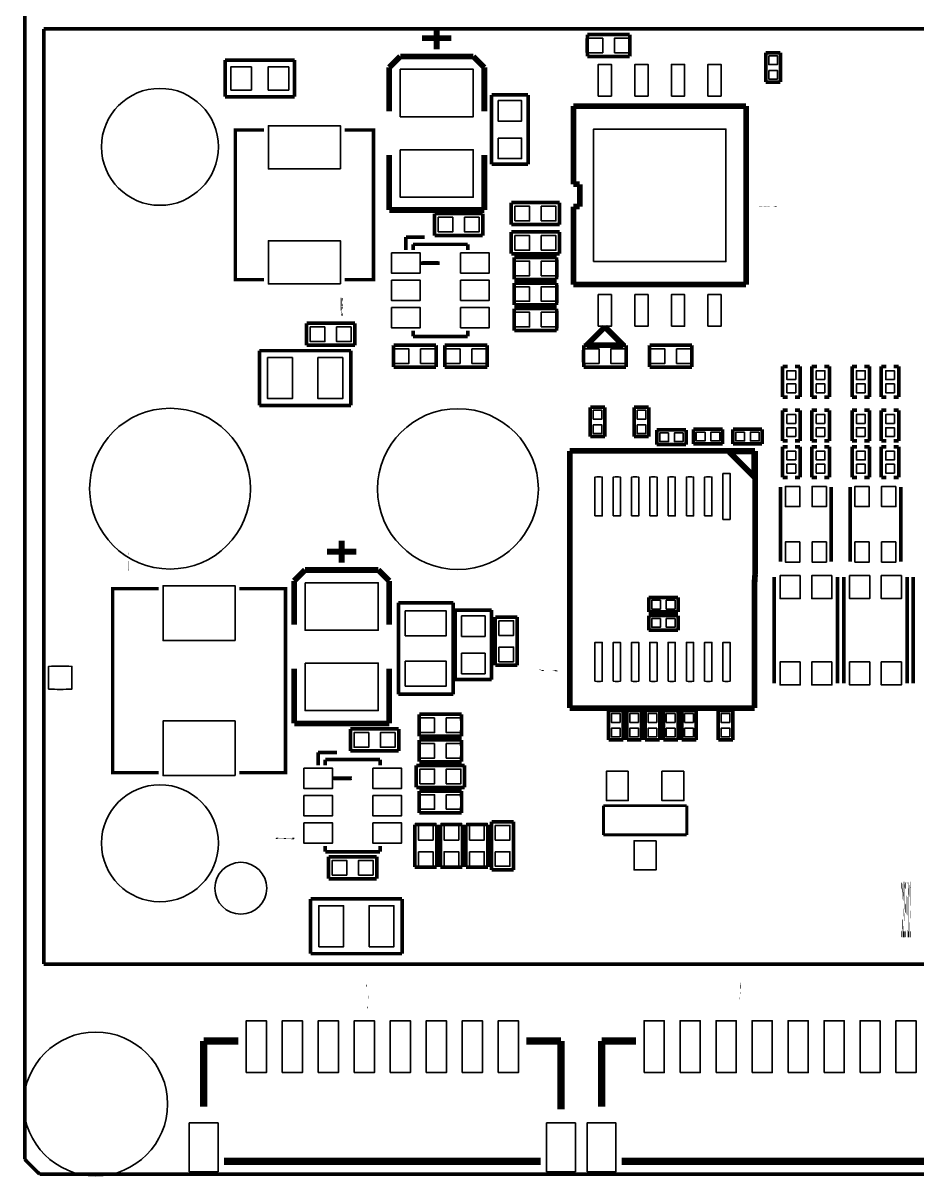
# Model space of a CAD drawing. Extents: x -0.1 to 61.6, y -10.9 to 72.
# Drawn here: x -0.06 to 30.99, y -0.07 to 40 of the extents above; entities that cross this region are included whole.
import ezdxf
from ezdxf.enums import TextEntityAlignment as Align

# ---------------------------------------------------------------- set-up
doc = ezdxf.new("R2010")
doc.units = 0
for name, color, linetype in [('BG_DESIGN_OUTLINE', 7, 'CONTINUOUS'), ('BG_OUTLINE', 5, 'CONTINUOUS'), ('BG_SILKSCREEN_TOP', 7, 'CONTINUOUS'), ('PG_SILKSCREEN_TOP', 40, 'CONTINUOUS'), ('PIN_TOP', 141, 'CONTINUOUS'), ('RD_SILKSCREEN_TOP', 120, 'CONTINUOUS')]:
    doc.layers.add(name, color=color, linetype=linetype)

msp = doc.modelspace()

# ---------------------------------------------------------------- linework, layer by layer
at = {"layer": 'BG_DESIGN_OUTLINE'}
msp.add_lwpolyline([(0.508, 0), (61.040772, 0, 0.010521), (61.548772, 0.508), (61.548772, 71.402702, 0.010521), (61.040772, 71.910702), (0.508, 71.910702, 0.010521), (0, 71.402702), (0, 0.508, 0.010521)], format="xyb", close=True, dxfattribs=at)
at = {"layer": 'BG_OUTLINE', "const_width": 0.127}
msp.add_lwpolyline([(0, 0.508), (0, 71.402702, -0.010521), (0.508, 71.910702), (61.040772, 71.910702, -0.010521), (61.548772, 71.402702), (61.548772, 0.508, -0.010521), (61.040772, 0), (0.508, 0, -0.010521), (0, 0.508)], format="xyb", dxfattribs=at)
at = {"layer": 'BG_OUTLINE'}
msp.add_lwpolyline([(0.508, 0), (61.040772, 0, 0.010521), (61.548772, 0.508), (61.548772, 71.402702, 0.010521), (61.040772, 71.910702), (0.508, 71.910702, 0.010521), (0, 71.402702), (0, 0.508, 0.010521)], format="xyb", close=True, dxfattribs=at)
msp.add_lwpolyline([(0.508, 0), (61.040772, 0, 0.010521), (61.548772, 0.508), (61.548772, 71.402702, 0.010521), (61.040772, 71.910702), (0.508, 71.910702, 0.010521), (0, 71.402702), (0, 0.508, 0.010521)], format="xyb", close=True, dxfattribs=at)
msp.add_lwpolyline([(0.508, 0), (61.040772, 0, 0.010521), (61.548772, 0.508), (61.548772, 71.402702, 0.010521), (61.040772, 71.910702), (0.508, 71.910702, 0.010521), (0, 71.402702), (0, 0.508, 0.010521)], format="xyb", close=True, dxfattribs=at)
msp.add_lwpolyline([(0.508, 0), (61.040772, 0, 0.010521), (61.548772, 0.508), (61.548772, 71.402702, 0.010521), (61.040772, 71.910702), (0.508, 71.910702, 0.010521), (0, 71.402702), (0, 0.508, 0.010521)], format="xyb", close=True, dxfattribs=at)
msp.add_lwpolyline([(0.508, 0), (61.040772, 0, 0.010521), (61.548772, 0.508), (61.548772, 71.402702, 0.010521), (61.040772, 71.910702), (0.508, 71.910702, 0.010521), (0, 71.402702), (0, 0.508, 0.010521)], format="xyb", close=True, dxfattribs=at)
msp.add_lwpolyline([(0.508, 0), (61.040772, 0, 0.010521), (61.548772, 0.508), (61.548772, 71.402702, 0.010521), (61.040772, 71.910702), (0.508, 71.910702, 0.010521), (0, 71.402702), (0, 0.508, 0.010521)], format="xyb", close=True, dxfattribs=at)
at = {"layer": 'PG_SILKSCREEN_TOP'}
for points, const_width in [([(0.65405, 39.796974), (58.742072, 39.796974)], 0.127), ([(0.65405, 7.296912), (0.65405, 39.796974)], 0.127), ([(14.30782, 39.091108), (14.30782, 39.853108)], 0.2032), ([(14.81582, 39.472108), (13.79982, 39.472108)], 0.2032), ([(13.03782, 38.837108), (12.65682, 38.456108)], 0.2032), ([(15.57782, 38.837108), (13.03782, 38.837108)], 0.2032), ([(15.95882, 38.456108), (15.57782, 38.837108)], 0.2032), ([(25.73782, 38.964108), (26.24582, 38.964108)], 0.127), ([(25.73782, 37.948108), (25.73782, 38.964108)], 0.127), ([(26.24582, 38.964108), (26.24582, 37.948108)], 0.127), ([(6.95452, 38.710108), (9.36752, 38.710108)], 0.127), ([(6.95452, 37.440108), (6.95452, 38.710108)], 0.127), ([(9.36752, 38.710108), (9.36752, 37.440108)], 0.127), ([(12.65682, 38.456108), (12.65682, 36.932108)], 0.2032), ([(15.95882, 36.932108), (15.95882, 38.456108)], 0.2032), ([(26.24582, 37.948108), (25.73782, 37.948108)], 0.127), ([(9.36752, 37.440108), (6.95452, 37.440108)], 0.127), ([(16.21282, 37.503608), (17.48282, 37.503608)], 0.127), ([(16.21282, 35.090608), (16.21282, 37.503608)], 0.127), ([(17.48282, 37.503608), (17.48282, 35.090608)], 0.127), ([(19.054826, 37.111178), (25.054814, 37.111178)], 0.199898), ([(19.054826, 34.398712), (19.054826, 37.111178)], 0.199898), ([(25.054814, 37.111178), (25.054814, 30.911038)], 0.199898), ([(8.310372, 31.080964), (7.310374, 31.080964), (7.310374, 36.280852), (8.310372, 36.280852)], 0.119888), ([(11.110468, 31.080964), (12.110466, 31.080964), (12.110466, 36.280852), (11.110468, 36.280852)], 0.119888), ([(12.65682, 33.503108), (12.65682, 35.408108)], 0.2032), ([(15.95882, 35.408108), (15.95882, 33.503108)], 0.2032), ([(17.48282, 35.090608), (16.21282, 35.090608)], 0.127), ([(19.276822, 34.398712), (19.054826, 34.398712)], 0.199898), ([(19.276822, 33.623504), (19.276822, 34.398712)], 0.199898), ([(16.89862, 33.757108), (16.89862, 32.995108)], 0.127), ([(18.57502, 33.757108), (16.89862, 33.757108)], 0.127), ([(18.57502, 32.995108), (18.57502, 33.757108)], 0.127), ([(19.054826, 33.623504), (19.276822, 33.623504)], 0.199898), ([(19.054826, 30.911038), (19.054826, 33.623504)], 0.199898), ([(15.95882, 33.503108), (12.65682, 33.503108)], 0.2032), ([(15.90802, 33.376108), (14.23162, 33.376108)], 0.127), ([(14.23162, 33.376108), (14.23162, 32.614108)], 0.127), ([(15.90802, 32.614108), (15.90802, 33.376108)], 0.127), ([(16.89862, 32.995108), (18.57502, 32.995108)], 0.127), ([(13.234924, 32.55899), (13.88491, 32.55899)], 0.127), ([(13.234924, 32.109156), (13.234924, 32.55899)], 0.127), ([(14.23162, 32.614108), (15.90802, 32.614108)], 0.127), ([(16.89862, 32.741108), (16.89862, 31.979108)], 0.127), ([(18.57502, 32.741108), (16.89862, 32.741108)], 0.127), ([(18.57502, 31.979108), (18.57502, 32.741108)], 0.127), ([(13.48486, 32.309054), (13.48486, 32.109156)], 0.127), ([(15.38478, 32.309054), (13.48486, 32.309054)], 0.127), ([(15.38478, 32.109156), (15.38478, 32.309054)], 0.127), ([(16.89862, 31.979108), (18.57502, 31.979108)], 0.127), ([(25.054814, 30.911038), (19.054826, 30.911038)], 0.199898), ([(11.46302, 29.566108), (9.78662, 29.566108)], 0.127), ([(9.78662, 29.566108), (9.78662, 28.804108)], 0.127), ([(11.46302, 28.804108), (11.46302, 29.566108)], 0.127), ([(13.48486, 29.109162), (13.48486, 29.30906)], 0.127), ([(15.38478, 29.30906), (15.38478, 29.109162)], 0.127), ([(20.14982, 29.439108), (19.51482, 28.804108)], 0.199898), ([(20.78482, 28.804108), (20.14982, 29.439108)], 0.199898), ([(9.78662, 28.804108), (11.46302, 28.804108)], 0.127), ([(15.38478, 29.109162), (13.48486, 29.109162)], 0.127), ([(19.51482, 28.804108), (20.78482, 28.804108)], 0.199898), ([(8.14832, 28.613608), (8.14832, 26.708608)], 0.127), ([(11.32332, 28.613608), (8.14832, 28.613608)], 0.127), ([(11.32332, 26.708608), (11.32332, 28.613608)], 0.127), ([(26.32202, 28.067508), (26.49982, 28.067508)], 0.127), ([(26.32202, 27.000708), (26.32202, 28.067508)], 0.127), ([(26.75382, 28.067508), (26.93162, 28.067508)], 0.127), ([(26.93162, 28.067508), (26.93162, 27.000708)], 0.127), ([(27.33802, 28.067508), (27.51582, 28.067508)], 0.127), ([(27.33802, 27.000708), (27.33802, 28.067508)], 0.127), ([(27.76982, 28.067508), (27.94762, 28.067508)], 0.127), ([(27.94762, 28.067508), (27.94762, 27.000708)], 0.127), ([(28.73502, 28.067508), (28.91282, 28.067508)], 0.127), ([(28.73502, 27.000708), (28.73502, 28.067508)], 0.127), ([(29.16682, 28.067508), (29.34462, 28.067508)], 0.127), ([(29.34462, 28.067508), (29.34462, 27.000708)], 0.127), ([(29.75102, 28.067508), (29.92882, 28.067508)], 0.127), ([(29.75102, 27.000708), (29.75102, 28.067508)], 0.127), ([(30.18282, 28.067508), (30.36062, 28.067508)], 0.127), ([(30.36062, 28.067508), (30.36062, 27.000708)], 0.127), ([(26.49982, 27.000708), (26.32202, 27.000708)], 0.127), ([(26.93162, 27.000708), (26.75382, 27.000708)], 0.127), ([(27.51582, 27.000708), (27.33802, 27.000708)], 0.127), ([(27.94762, 27.000708), (27.76982, 27.000708)], 0.127), ([(28.91282, 27.000708), (28.73502, 27.000708)], 0.127), ([(29.34462, 27.000708), (29.16682, 27.000708)], 0.127), ([(29.92882, 27.000708), (29.75102, 27.000708)], 0.127), ([(30.36062, 27.000708), (30.18282, 27.000708)], 0.127), ([(8.14832, 26.708608), (11.32332, 26.708608)], 0.127), ([(19.64182, 26.645108), (20.14982, 26.645108)], 0.127), ([(19.64182, 25.629108), (19.64182, 26.645108)], 0.127), ([(20.14982, 26.645108), (20.14982, 25.629108)], 0.127), ([(21.16582, 26.645108), (21.67382, 26.645108)], 0.127), ([(21.16582, 25.629108), (21.16582, 26.645108)], 0.127), ([(21.67382, 26.645108), (21.67382, 25.629108)], 0.127), ([(26.32202, 26.543508), (26.49982, 26.543508)], 0.127), ([(26.32202, 25.476708), (26.32202, 26.543508)], 0.127), ([(26.75382, 26.543508), (26.93162, 26.543508)], 0.127), ([(26.93162, 26.543508), (26.93162, 25.476708)], 0.127), ([(27.33802, 26.543508), (27.51582, 26.543508)], 0.127), ([(27.33802, 25.476708), (27.33802, 26.543508)], 0.127), ([(27.76982, 26.543508), (27.94762, 26.543508)], 0.127), ([(27.94762, 26.543508), (27.94762, 25.476708)], 0.127), ([(28.73502, 26.543508), (28.91282, 26.543508)], 0.127), ([(28.73502, 25.476708), (28.73502, 26.543508)], 0.127), ([(29.16682, 26.543508), (29.34462, 26.543508)], 0.127), ([(29.34462, 26.543508), (29.34462, 25.476708)], 0.127), ([(29.75102, 26.543508), (29.92882, 26.543508)], 0.127), ([(29.75102, 25.476708), (29.75102, 26.543508)], 0.127), ([(30.18282, 26.543508), (30.36062, 26.543508)], 0.127), ([(30.36062, 26.543508), (30.36062, 25.476708)], 0.127), ([(20.14982, 25.629108), (19.64182, 25.629108)], 0.127), ([(21.67382, 25.629108), (21.16582, 25.629108)], 0.127), ([(21.95322, 25.857708), (22.96922, 25.857708)], 0.127), ([(21.95322, 25.349708), (21.95322, 25.857708)], 0.127), ([(22.96922, 25.857708), (22.96922, 25.349708)], 0.127), ([(23.22322, 25.883108), (24.23922, 25.883108)], 0.127), ([(23.22322, 25.375108), (23.22322, 25.883108)], 0.127), ([(24.23922, 25.883108), (24.23922, 25.375108)], 0.127), ([(24.59482, 25.883108), (25.61082, 25.883108)], 0.127), ([(24.59482, 25.375108), (24.59482, 25.883108)], 0.127), ([(25.61082, 25.883108), (25.61082, 25.375108)], 0.127), ([(22.96922, 25.349708), (21.95322, 25.349708)], 0.127), ([(24.23922, 25.375108), (23.22322, 25.375108)], 0.127), ([(25.61082, 25.375108), (24.59482, 25.375108)], 0.127), ([(26.49982, 25.476708), (26.32202, 25.476708)], 0.127), ([(26.32202, 25.273508), (26.49982, 25.273508)], 0.127), ([(26.32202, 24.206708), (26.32202, 25.273508)], 0.127), ([(26.93162, 25.476708), (26.75382, 25.476708)], 0.127), ([(26.75382, 25.273508), (26.93162, 25.273508)], 0.127), ([(26.93162, 25.273508), (26.93162, 24.206708)], 0.127), ([(27.51582, 25.476708), (27.33802, 25.476708)], 0.127), ([(27.33802, 25.273508), (27.51582, 25.273508)], 0.127), ([(27.33802, 24.206708), (27.33802, 25.273508)], 0.127), ([(27.94762, 25.476708), (27.76982, 25.476708)], 0.127), ([(27.76982, 25.273508), (27.94762, 25.273508)], 0.127), ([(27.94762, 25.273508), (27.94762, 24.206708)], 0.127), ([(28.91282, 25.476708), (28.73502, 25.476708)], 0.127), ([(28.73502, 25.273508), (28.91282, 25.273508)], 0.127), ([(28.73502, 24.206708), (28.73502, 25.273508)], 0.127), ([(29.34462, 25.476708), (29.16682, 25.476708)], 0.127), ([(29.16682, 25.273508), (29.34462, 25.273508)], 0.127), ([(29.34462, 25.273508), (29.34462, 24.206708)], 0.127), ([(29.92882, 25.476708), (29.75102, 25.476708)], 0.127), ([(29.75102, 25.273508), (29.92882, 25.273508)], 0.127), ([(29.75102, 24.206708), (29.75102, 25.273508)], 0.127), ([(30.36062, 25.476708), (30.18282, 25.476708)], 0.127), ([(30.18282, 25.273508), (30.36062, 25.273508)], 0.127), ([(30.36062, 25.273508), (30.36062, 24.206708)], 0.127), ([(18.929096, 25.132284), (25.369012, 25.132284)], 0.199898), ([(18.929096, 16.193262), (18.929096, 25.132284)], 0.199898), ([(24.46909, 25.112218), (24.46909, 25.093422)], 0.199898), ([(25.340056, 25.112218), (24.46909, 25.112218)], 0.199898), ([(24.46909, 25.093422), (25.340056, 24.222202)], 0.199898), ([(25.340056, 24.222202), (25.340056, 25.112218)], 0.199898), ([(25.369012, 25.132284), (25.369012, 20.832064)], 0.199898), ([(26.49982, 24.206708), (26.32202, 24.206708)], 0.127), ([(26.93162, 24.206708), (26.75382, 24.206708)], 0.127), ([(27.51582, 24.206708), (27.33802, 24.206708)], 0.127), ([(27.94762, 24.206708), (27.76982, 24.206708)], 0.127), ([(28.91282, 24.206708), (28.73502, 24.206708)], 0.127), ([(29.34462, 24.206708), (29.16682, 24.206708)], 0.127), ([(29.92882, 24.206708), (29.75102, 24.206708)], 0.127), ([(30.36062, 24.206708), (30.18282, 24.206708)], 0.127), ([(26.25471, 23.88108), (26.25471, 21.281136)], 0.127), ([(28.01493, 21.281136), (28.01493, 23.88108)], 0.127), ([(28.66771, 23.88108), (28.66771, 21.281136)], 0.127), ([(30.42793, 21.281136), (30.42793, 23.88108)], 0.127), ([(11.00582, 21.247608), (11.00582, 22.009608)], 0.2032), ([(11.51382, 21.628608), (10.49782, 21.628608)], 0.2032), ([(9.73582, 20.993608), (9.35482, 20.612608)], 0.2032), ([(12.27582, 20.993608), (9.73582, 20.993608)], 0.2032), ([(12.65682, 20.612608), (12.27582, 20.993608)], 0.2032), ([(9.35482, 20.612608), (9.35482, 19.088608)], 0.2032), ([(12.65682, 19.088608), (12.65682, 20.612608)], 0.2032), ([(25.3492, 20.514564), (25.3492, 16.193262)], 0.199898), ([(26.034746, 20.74799), (26.034746, 17.048226)], 0.127), ([(28.234894, 17.048226), (28.234894, 20.74799)], 0.127), ([(28.447746, 20.74799), (28.447746, 17.048226)], 0.127), ([(30.647894, 17.048226), (30.647894, 20.74799)], 0.127), ([(30.860746, 20.74799), (30.860746, 17.048226)], 0.127), ([(4.652772, 13.945616), (3.052826, 13.945616), (3.052826, 20.3454), (4.652772, 20.3454)], 0.119888), ([(7.452868, 13.945616), (9.052814, 13.945616), (9.052814, 20.3454), (7.452868, 20.3454)], 0.119888), ([(21.67382, 20.041108), (22.68982, 20.041108)], 0.127), ([(21.67382, 19.533108), (21.67382, 20.041108)], 0.127), ([(22.68982, 20.041108), (22.68982, 19.533108)], 0.127), ([(14.87932, 19.850608), (12.97432, 19.850608)], 0.127), ([(12.97432, 19.850608), (12.97432, 16.675608)], 0.127), ([(14.87932, 16.675608), (14.87932, 19.850608)], 0.127), ([(14.94282, 19.596608), (16.21282, 19.596608)], 0.127), ([(14.94282, 17.183608), (14.94282, 19.596608)], 0.127), ([(16.21282, 19.596608), (16.21282, 17.183608)], 0.127), ([(16.33982, 19.355308), (16.33982, 17.678908)], 0.127), ([(17.10182, 19.355308), (16.33982, 19.355308)], 0.127), ([(17.10182, 17.678908), (17.10182, 19.355308)], 0.127), ([(22.68982, 19.533108), (21.67382, 19.533108)], 0.127), ([(21.67382, 19.406108), (22.68982, 19.406108)], 0.127), ([(21.67382, 18.898108), (21.67382, 19.406108)], 0.127), ([(22.68982, 19.406108), (22.68982, 18.898108)], 0.127), ([(22.68982, 18.898108), (21.67382, 18.898108)], 0.127), ([(9.35482, 15.659608), (9.35482, 17.564608)], 0.2032), ([(12.65682, 17.564608), (12.65682, 15.659608)], 0.2032), ([(16.33982, 17.678908), (17.10182, 17.678908)], 0.127), ([(16.21282, 17.183608), (14.94282, 17.183608)], 0.127), ([(12.97432, 16.675608), (14.87932, 16.675608)], 0.127), ([(25.3492, 16.193262), (18.929096, 16.193262)], 0.199898), ([(20.27682, 16.104108), (20.78482, 16.104108)], 0.127), ([(20.27682, 15.088108), (20.27682, 16.104108)], 0.127), ([(20.78482, 16.104108), (20.78482, 15.088108)], 0.127), ([(20.91182, 16.104108), (21.41982, 16.104108)], 0.127), ([(20.91182, 15.088108), (20.91182, 16.104108)], 0.127), ([(21.41982, 16.104108), (21.41982, 15.088108)], 0.127), ([(21.54682, 16.104108), (22.05482, 16.104108)], 0.127), ([(21.54682, 15.088108), (21.54682, 16.104108)], 0.127), ([(22.05482, 16.104108), (22.05482, 15.088108)], 0.127), ([(22.18182, 16.104108), (22.68982, 16.104108)], 0.127), ([(22.18182, 15.088108), (22.18182, 16.104108)], 0.127), ([(22.68982, 16.104108), (22.68982, 15.088108)], 0.127), ([(22.81682, 16.104108), (23.32482, 16.104108)], 0.127), ([(22.81682, 15.088108), (22.81682, 16.104108)], 0.127), ([(23.32482, 16.104108), (23.32482, 15.088108)], 0.127), ([(24.08682, 16.104108), (24.59482, 16.104108)], 0.127), ([(24.08682, 15.088108), (24.08682, 16.104108)], 0.127), ([(24.59482, 16.104108), (24.59482, 15.088108)], 0.127), ([(12.65682, 15.659608), (9.35482, 15.659608)], 0.2032), ([(12.98702, 15.469108), (11.31062, 15.469108)], 0.127), ([(11.31062, 15.469108), (11.31062, 14.707108)], 0.127), ([(12.98702, 14.707108), (12.98702, 15.469108)], 0.127), ([(20.78482, 15.088108), (20.27682, 15.088108)], 0.127), ([(21.41982, 15.088108), (20.91182, 15.088108)], 0.127), ([(22.05482, 15.088108), (21.54682, 15.088108)], 0.127), ([(22.68982, 15.088108), (22.18182, 15.088108)], 0.127), ([(23.32482, 15.088108), (22.81682, 15.088108)], 0.127), ([(24.59482, 15.088108), (24.08682, 15.088108)], 0.127), ([(10.186924, 14.65199), (10.83691, 14.65199)], 0.127), ([(10.186924, 14.202156), (10.186924, 14.65199)], 0.127), ([(10.43686, 14.402054), (10.43686, 14.202156)], 0.127), ([(12.33678, 14.402054), (10.43686, 14.402054)], 0.127), ([(11.31062, 14.707108), (12.98702, 14.707108)], 0.127), ([(12.33678, 14.202156), (12.33678, 14.402054)], 0.127), ([(13.59662, 14.199108), (13.59662, 13.437108)], 0.127), ([(15.27302, 14.199108), (13.59662, 14.199108)], 0.127), ([(15.27302, 13.437108), (15.27302, 14.199108)], 0.127), ([(13.59662, 13.437108), (15.27302, 13.437108)], 0.127), ([(20.09902, 12.802108), (20.09902, 11.786108)], 0.100076), ([(22.99462, 12.802108), (20.09902, 12.802108)], 0.100076), ([(22.99462, 11.786108), (22.99462, 12.802108)], 0.100076), ([(16.21282, 12.243308), (16.21282, 10.566908)], 0.127), ([(16.97482, 12.243308), (16.21282, 12.243308)], 0.127), ([(16.97482, 10.566908), (16.97482, 12.243308)], 0.127), ([(20.09902, 11.786108), (22.99462, 11.786108)], 0.100076), ([(10.43686, 11.202162), (10.43686, 11.40206)], 0.127), ([(12.33678, 11.202162), (10.43686, 11.202162)], 0.127), ([(12.33678, 11.40206), (12.33678, 11.202162)], 0.127), ([(10.54862, 11.024108), (10.54862, 10.262108)], 0.127), ([(12.22502, 11.024108), (10.54862, 11.024108)], 0.127), ([(12.22502, 10.262108), (12.22502, 11.024108)], 0.127), ([(16.21282, 10.566908), (16.97482, 10.566908)], 0.127), ([(10.54862, 10.262108), (12.22502, 10.262108)], 0.127), ([(9.92632, 9.563608), (9.92632, 7.658608)], 0.127), ([(13.10132, 9.563608), (9.92632, 9.563608)], 0.127), ([(13.10132, 7.658608), (13.10132, 9.563608)], 0.127), ([(9.92632, 7.658608), (13.10132, 7.658608)], 0.127), ([(58.742072, 7.296912), (0.65405, 7.296912)], 0.127), ([(6.212586, 4.627626), (7.411466, 4.627626)], 0.254), ([(6.212586, 2.347468), (6.212586, 4.627626)], 0.254), ([(18.622518, 4.627626), (17.423638, 4.627626)], 0.254), ([(18.622518, 2.245868), (18.622518, 4.627626)], 0.254), ([(20.032218, 4.627626), (21.231098, 4.627626)], 0.254), ([(20.032218, 2.347468), (20.032218, 4.627626)], 0.254), ([(6.917436, 0.442468), (17.917668, 0.442468)], 0.254), ([(20.737068, 0.442468), (31.7373, 0.442468)], 0.254)]:
    msp.add_lwpolyline(points, dxfattribs=dict(at, const_width=const_width))
for points, const_width in [([(21.01342, 38.837108), (19.54022, 38.837108, -0.006773), (19.54022, 39.599108)], 0.127), ([(19.54022, 39.599108), (21.01342, 39.599108, -0.006773), (21.01342, 38.837108)], 0.127), ([(14.404848, 31.659068, 0.025403), (13.764768, 31.659068, 0.025397), (14.404848, 31.659068)], 0.127), ([(18.47342, 31.090108), (17.00022, 31.090108, -0.006773), (17.00022, 31.852108)], 0.127), ([(17.00022, 31.852108), (18.47342, 31.852108, -0.006773), (18.47342, 31.090108)], 0.127), ([(18.47342, 30.201108), (17.00022, 30.201108, -0.006773), (17.00022, 30.963108)], 0.127), ([(17.00022, 30.963108), (18.47342, 30.963108, -0.006773), (18.47342, 30.201108)], 0.127), ([(18.47342, 29.312108), (17.00022, 29.312108, -0.006773), (17.00022, 30.074108)], 0.127), ([(17.00022, 30.074108), (18.47342, 30.074108, -0.006773), (18.47342, 29.312108)], 0.127), ([(14.28242, 28.042108), (12.80922, 28.042108, -0.006773), (12.80922, 28.804108)], 0.127), ([(12.80922, 28.804108), (14.28242, 28.804108, -0.006773), (14.28242, 28.042108)], 0.127), ([(16.06042, 28.042108), (14.58722, 28.042108, -0.006773), (14.58722, 28.804108)], 0.127), ([(14.58722, 28.804108), (16.06042, 28.804108, -0.006773), (16.06042, 28.042108)], 0.127), ([(20.88642, 28.042108), (19.41322, 28.042108, -0.006773), (19.41322, 28.804108)], 0.127), ([(19.41322, 28.804108), (20.88642, 28.804108, -0.006773), (20.88642, 28.042108)], 0.127), ([(23.17242, 28.042108), (21.69922, 28.042108, -0.006773), (21.69922, 28.804108)], 0.127), ([(21.69922, 28.804108), (23.17242, 28.804108, -0.006773), (23.17242, 28.042108)], 0.127), ([(25.369012, 20.832064, 0.0254), (25.3492, 20.514564)], 0.199898), ([(15.17142, 15.215108), (13.69822, 15.215108, -0.006773), (13.69822, 15.977108)], 0.127), ([(13.69822, 15.977108), (15.17142, 15.977108, -0.006773), (15.17142, 15.215108)], 0.127), ([(15.17142, 14.326108), (13.69822, 14.326108, -0.006773), (13.69822, 15.088108)], 0.127), ([(13.69822, 15.088108), (15.17142, 15.088108, -0.006773), (15.17142, 14.326108)], 0.127), ([(11.356848, 13.752068, 0.025403), (10.716768, 13.752068, 0.025397), (11.356848, 13.752068)], 0.127), ([(15.17142, 12.548108), (13.69822, 12.548108, -0.006773), (13.69822, 13.310108)], 0.127), ([(13.69822, 13.310108), (15.17142, 13.310108, -0.006773), (15.17142, 12.548108)], 0.127), ([(13.54582, 10.668508), (13.54582, 12.141708, -0.006773), (14.30782, 12.141708)], 0.127), ([(14.30782, 12.141708), (14.30782, 10.668508, -0.006773), (13.54582, 10.668508)], 0.127), ([(14.43482, 10.668508), (14.43482, 12.141708, -0.006773), (15.19682, 12.141708)], 0.127), ([(15.19682, 12.141708), (15.19682, 10.668508, -0.006773), (14.43482, 10.668508)], 0.127), ([(15.32382, 10.668508), (15.32382, 12.141708, -0.006773), (16.08582, 12.141708)], 0.127), ([(16.08582, 12.141708), (16.08582, 10.668508, -0.006773), (15.32382, 10.668508)], 0.127)]:
    msp.add_lwpolyline(points, format="xyb", dxfattribs=dict(at, const_width=const_width))
at = {"layer": 'PIN_TOP'}
for points in [[(19.56562, 38.964108), (19.56562, 39.472108), (20.07362, 39.472108), (20.07362, 38.964108)], [(20.48002, 38.964108), (20.48002, 39.472108), (20.98802, 39.472108), (20.98802, 38.964108)], [(25.83942, 38.862508), (26.14422, 38.862508), (26.14422, 38.557708), (25.83942, 38.557708)], [(7.866634, 38.481508), (7.866634, 37.668708), (7.155434, 37.668708), (7.155434, 38.481508)], [(9.166606, 38.481508), (9.166606, 37.668708), (8.455406, 37.668708), (8.455406, 38.481508)], [(19.92122, 37.460936), (19.92122, 38.56101), (20.37842, 38.56101), (20.37842, 37.460936)], [(21.19122, 37.460936), (21.19122, 38.56101), (21.64842, 38.56101), (21.64842, 37.460936)], [(22.46122, 37.460936), (22.46122, 38.56101), (22.91842, 38.56101), (22.91842, 37.460936)], [(23.73122, 37.460936), (23.73122, 38.56101), (24.18842, 38.56101), (24.18842, 37.460936)], [(13.03782, 38.392608), (15.57782, 38.392608), (15.57782, 36.741608), (13.03782, 36.741608)], [(25.83942, 38.354508), (26.14422, 38.354508), (26.14422, 38.049708), (25.83942, 38.049708)], [(16.44142, 37.302694), (17.25422, 37.302694), (17.25422, 36.591494), (16.44142, 36.591494)], [(10.960481, 34.930842), (8.460359, 34.930842), (8.460359, 36.430966), (10.960481, 36.430966)], [(19.75485, 31.711138), (19.75485, 36.311078), (24.35479, 36.311078), (24.35479, 31.711138)], [(16.44142, 36.002722), (17.25422, 36.002722), (17.25422, 35.291522), (16.44142, 35.291522)], [(13.03782, 35.598608), (15.57782, 35.598608), (15.57782, 33.947608), (13.03782, 33.947608)], [(17.02562, 33.122108), (17.02562, 33.630108), (17.53362, 33.630108), (17.53362, 33.122108)], [(17.94002, 33.122108), (17.94002, 33.630108), (18.44802, 33.630108), (18.44802, 33.122108)], [(14.86662, 33.249108), (14.86662, 32.741108), (14.35862, 32.741108), (14.35862, 33.249108)], [(15.78102, 33.249108), (15.78102, 32.741108), (15.27302, 32.741108), (15.27302, 33.249108)], [(17.02562, 32.106108), (17.02562, 32.614108), (17.53362, 32.614108), (17.53362, 32.106108)], [(17.94002, 32.106108), (17.94002, 32.614108), (18.44802, 32.614108), (18.44802, 32.106108)], [(10.960481, 30.93085), (8.460359, 30.93085), (8.460359, 32.430974), (10.960481, 32.430974)], [(12.734925, 32.00908), (13.734923, 32.00908), (13.734923, 31.309056), (12.734925, 31.309056)], [(15.134717, 32.00908), (16.134715, 32.00908), (16.134715, 31.309056), (15.134717, 31.309056)], [(17.02562, 31.217108), (17.02562, 31.725108), (17.53362, 31.725108), (17.53362, 31.217108)], [(17.94002, 31.217108), (17.94002, 31.725108), (18.44802, 31.725108), (18.44802, 31.217108)], [(12.734925, 31.05912), (13.734923, 31.05912), (13.734923, 30.359096), (12.734925, 30.359096)], [(15.134717, 31.05912), (16.134715, 31.05912), (16.134715, 30.359096), (15.134717, 30.359096)], [(17.53362, 30.836108), (17.53362, 30.328108), (17.02562, 30.328108), (17.02562, 30.836108)], [(18.44802, 30.836108), (18.44802, 30.328108), (17.94002, 30.328108), (17.94002, 30.836108)], [(19.92122, 29.460952), (19.92122, 30.561026), (20.37842, 30.561026), (20.37842, 29.460952)], [(21.19122, 29.460952), (21.19122, 30.561026), (21.64842, 30.561026), (21.64842, 29.460952)], [(22.46122, 29.460952), (22.46122, 30.561026), (22.91842, 30.561026), (22.91842, 29.460952)], [(23.73122, 29.460952), (23.73122, 30.561026), (24.18842, 30.561026), (24.18842, 29.460952)], [(12.734925, 30.10916), (13.734923, 30.10916), (13.734923, 29.409136), (12.734925, 29.409136)], [(15.134717, 30.10916), (16.134715, 30.10916), (16.134715, 29.409136), (15.134717, 29.409136)], [(17.02562, 29.439108), (17.02562, 29.947108), (17.53362, 29.947108), (17.53362, 29.439108)], [(17.94002, 29.439108), (17.94002, 29.947108), (18.44802, 29.947108), (18.44802, 29.439108)], [(10.42162, 29.439108), (10.42162, 28.931108), (9.91362, 28.931108), (9.91362, 29.439108)], [(11.33602, 29.439108), (11.33602, 28.931108), (10.82802, 28.931108), (10.82802, 29.439108)], [(12.83462, 28.169108), (12.83462, 28.677108), (13.34262, 28.677108), (13.34262, 28.169108)], [(13.74902, 28.169108), (13.74902, 28.677108), (14.25702, 28.677108), (14.25702, 28.169108)], [(15.12062, 28.677108), (15.12062, 28.169108), (14.61262, 28.169108), (14.61262, 28.677108)], [(16.03502, 28.677108), (16.03502, 28.169108), (15.52702, 28.169108), (15.52702, 28.677108)], [(19.94662, 28.677108), (19.94662, 28.169108), (19.43862, 28.169108), (19.43862, 28.677108)], [(20.86102, 28.677108), (20.86102, 28.169108), (20.35302, 28.169108), (20.35302, 28.677108)], [(21.72462, 28.169108), (21.72462, 28.677108), (22.23262, 28.677108), (22.23262, 28.169108)], [(22.63902, 28.169108), (22.63902, 28.677108), (23.14702, 28.677108), (23.14702, 28.169108)], [(9.29259, 28.372308), (9.29259, 26.949908), (8.42899, 26.949908), (8.42899, 28.372308)], [(11.04265, 28.372308), (11.04265, 26.949908), (10.17905, 26.949908), (10.17905, 28.372308)], [(26.77922, 27.610308), (26.47442, 27.610308), (26.47442, 27.915108), (26.77922, 27.915108)], [(27.79522, 27.610308), (27.49042, 27.610308), (27.49042, 27.915108), (27.79522, 27.915108)], [(29.19222, 27.610308), (28.88742, 27.610308), (28.88742, 27.915108), (29.19222, 27.915108)], [(30.20822, 27.610308), (29.90342, 27.610308), (29.90342, 27.915108), (30.20822, 27.915108)], [(26.77922, 27.153108), (26.47442, 27.153108), (26.47442, 27.457908), (26.77922, 27.457908)], [(27.79522, 27.153108), (27.49042, 27.153108), (27.49042, 27.457908), (27.79522, 27.457908)], [(29.19222, 27.153108), (28.88742, 27.153108), (28.88742, 27.457908), (29.19222, 27.457908)], [(30.20822, 27.153108), (29.90342, 27.153108), (29.90342, 27.457908), (30.20822, 27.457908)], [(19.74342, 26.543508), (20.04822, 26.543508), (20.04822, 26.238708), (19.74342, 26.238708)], [(21.26742, 26.543508), (21.57222, 26.543508), (21.57222, 26.238708), (21.26742, 26.238708)], [(26.77922, 26.086308), (26.47442, 26.086308), (26.47442, 26.391108), (26.77922, 26.391108)], [(27.79522, 26.086308), (27.49042, 26.086308), (27.49042, 26.391108), (27.79522, 26.391108)], [(29.19222, 26.086308), (28.88742, 26.086308), (28.88742, 26.391108), (29.19222, 26.391108)], [(30.20822, 26.086308), (29.90342, 26.086308), (29.90342, 26.391108), (30.20822, 26.391108)], [(19.74342, 26.035508), (20.04822, 26.035508), (20.04822, 25.730708), (19.74342, 25.730708)], [(21.26742, 26.035508), (21.57222, 26.035508), (21.57222, 25.730708), (21.26742, 25.730708)], [(22.35962, 25.756108), (22.35962, 25.451308), (22.05482, 25.451308), (22.05482, 25.756108)], [(22.86762, 25.756108), (22.86762, 25.451308), (22.56282, 25.451308), (22.56282, 25.756108)], [(23.62962, 25.781508), (23.62962, 25.476708), (23.32482, 25.476708), (23.32482, 25.781508)], [(24.13762, 25.781508), (24.13762, 25.476708), (23.83282, 25.476708), (23.83282, 25.781508)], [(25.00122, 25.781508), (25.00122, 25.476708), (24.69642, 25.476708), (24.69642, 25.781508)], [(25.50922, 25.781508), (25.50922, 25.476708), (25.20442, 25.476708), (25.20442, 25.781508)], [(26.77922, 25.629108), (26.47442, 25.629108), (26.47442, 25.933908), (26.77922, 25.933908)], [(27.79522, 25.629108), (27.49042, 25.629108), (27.49042, 25.933908), (27.79522, 25.933908)], [(29.19222, 25.629108), (28.88742, 25.629108), (28.88742, 25.933908), (29.19222, 25.933908)], [(30.20822, 25.629108), (29.90342, 25.629108), (29.90342, 25.933908), (30.20822, 25.933908)], [(26.47442, 25.121108), (26.77922, 25.121108), (26.77922, 24.816308), (26.47442, 24.816308)], [(27.49042, 25.121108), (27.79522, 25.121108), (27.79522, 24.816308), (27.49042, 24.816308)], [(28.88742, 25.121108), (29.19222, 25.121108), (29.19222, 24.816308), (28.88742, 24.816308)], [(29.90342, 25.121108), (30.20822, 25.121108), (30.20822, 24.816308), (29.90342, 24.816308)], [(26.47442, 24.663908), (26.77922, 24.663908), (26.77922, 24.359108), (26.47442, 24.359108)], [(27.49042, 24.663908), (27.79522, 24.663908), (27.79522, 24.359108), (27.49042, 24.359108)], [(28.88742, 24.663908), (29.19222, 24.663908), (29.19222, 24.359108), (28.88742, 24.359108)], [(29.90342, 24.663908), (30.20822, 24.663908), (30.20822, 24.359108), (29.90342, 24.359108)], [(24.249634, 24.348313), (24.49957, 24.348313), (24.49957, 22.748367), (24.249634, 22.748367)], [(26.922349, 23.893526), (26.922349, 23.193502), (26.422223, 23.193502), (26.422223, 23.893526)], [(27.847417, 23.893526), (27.847417, 23.193502), (27.347291, 23.193502), (27.347291, 23.893526)], [(29.335349, 23.893526), (29.335349, 23.193502), (28.835223, 23.193502), (28.835223, 23.893526)], [(30.260417, 23.893526), (30.260417, 23.193502), (29.760291, 23.193502), (29.760291, 23.893526)], [(26.922349, 21.968714), (26.922349, 21.26869), (26.422223, 21.26869), (26.422223, 21.968714)], [(27.847417, 21.968714), (27.847417, 21.26869), (27.347291, 21.26869), (27.347291, 21.968714)], [(29.335349, 21.968714), (29.335349, 21.26869), (28.835223, 21.26869), (28.835223, 21.968714)], [(30.260417, 21.968714), (30.260417, 21.26869), (29.760291, 21.26869), (29.760291, 21.968714)], [(7.302881, 18.541492), (4.802759, 18.541492), (4.802759, 20.441412), (7.302881, 20.441412)], [(9.73582, 20.549108), (12.27582, 20.549108), (12.27582, 18.898108), (9.73582, 18.898108)], [(26.934922, 20.798282), (26.934922, 19.998182), (26.234898, 19.998182), (26.234898, 20.798282)], [(28.034742, 20.798282), (28.034742, 19.998182), (27.334718, 19.998182), (27.334718, 20.798282)], [(29.347922, 20.798282), (29.347922, 19.998182), (28.647898, 19.998182), (28.647898, 20.798282)], [(30.447742, 20.798282), (30.447742, 19.998182), (29.747718, 19.998182), (29.747718, 20.798282)], [(22.08022, 19.939508), (22.08022, 19.634708), (21.77542, 19.634708), (21.77542, 19.939508)], [(22.58822, 19.939508), (22.58822, 19.634708), (22.28342, 19.634708), (22.28342, 19.939508)], [(13.21562, 19.569938), (14.63802, 19.569938), (14.63802, 18.706338), (13.21562, 18.706338)], [(15.17142, 19.395694), (15.98422, 19.395694), (15.98422, 18.684494), (15.17142, 18.684494)], [(22.08022, 19.304508), (22.08022, 18.999708), (21.77542, 18.999708), (21.77542, 19.304508)], [(22.58822, 19.304508), (22.58822, 18.999708), (22.28342, 18.999708), (22.28342, 19.304508)], [(16.46682, 19.228308), (16.97482, 19.228308), (16.97482, 18.720308), (16.46682, 18.720308)], [(15.17142, 18.095722), (15.98422, 18.095722), (15.98422, 17.384522), (15.17142, 17.384522)], [(16.46682, 18.313908), (16.97482, 18.313908), (16.97482, 17.805908), (16.46682, 17.805908)], [(9.73582, 17.755108), (12.27582, 17.755108), (12.27582, 16.104108), (9.73582, 16.104108)], [(13.21562, 17.819878), (14.63802, 17.819878), (14.63802, 16.956278), (13.21562, 16.956278)], [(26.934922, 17.798034), (26.934922, 16.997934), (26.234898, 16.997934), (26.234898, 17.798034)], [(28.034742, 17.798034), (28.034742, 16.997934), (27.334718, 16.997934), (27.334718, 17.798034)], [(29.347922, 17.798034), (29.347922, 16.997934), (28.647898, 16.997934), (28.647898, 17.798034)], [(30.447742, 17.798034), (30.447742, 16.997934), (29.747718, 16.997934), (29.747718, 17.798034)], [(7.302881, 13.849604), (4.802759, 13.849604), (4.802759, 15.749524), (7.302881, 15.749524)], [(14.23162, 15.850108), (14.23162, 15.342108), (13.72362, 15.342108), (13.72362, 15.850108)], [(15.14602, 15.850108), (15.14602, 15.342108), (14.63802, 15.342108), (14.63802, 15.850108)], [(20.68322, 15.697708), (20.37842, 15.697708), (20.37842, 16.002508), (20.68322, 16.002508)], [(21.31822, 15.697708), (21.01342, 15.697708), (21.01342, 16.002508), (21.31822, 16.002508)], [(21.95322, 15.697708), (21.64842, 15.697708), (21.64842, 16.002508), (21.95322, 16.002508)], [(22.28342, 16.002508), (22.58822, 16.002508), (22.58822, 15.697708), (22.28342, 15.697708)], [(22.91842, 16.002508), (23.22322, 16.002508), (23.22322, 15.697708), (22.91842, 15.697708)], [(24.49322, 15.697708), (24.18842, 15.697708), (24.18842, 16.002508), (24.49322, 16.002508)], [(11.94562, 15.342108), (11.94562, 14.834108), (11.43762, 14.834108), (11.43762, 15.342108)], [(12.86002, 15.342108), (12.86002, 14.834108), (12.35202, 14.834108), (12.35202, 15.342108)], [(20.68322, 15.189708), (20.37842, 15.189708), (20.37842, 15.494508), (20.68322, 15.494508)], [(21.31822, 15.189708), (21.01342, 15.189708), (21.01342, 15.494508), (21.31822, 15.494508)], [(21.95322, 15.189708), (21.64842, 15.189708), (21.64842, 15.494508), (21.95322, 15.494508)], [(22.28342, 15.494508), (22.58822, 15.494508), (22.58822, 15.189708), (22.28342, 15.189708)], [(22.91842, 15.494508), (23.22322, 15.494508), (23.22322, 15.189708), (22.91842, 15.189708)], [(24.49322, 15.189708), (24.18842, 15.189708), (24.18842, 15.494508), (24.49322, 15.494508)], [(14.23162, 14.961108), (14.23162, 14.453108), (13.72362, 14.453108), (13.72362, 14.961108)], [(15.14602, 14.961108), (15.14602, 14.453108), (14.63802, 14.453108), (14.63802, 14.961108)], [(9.686925, 14.10208), (10.686923, 14.10208), (10.686923, 13.402056), (9.686925, 13.402056)], [(12.086717, 14.10208), (13.086715, 14.10208), (13.086715, 13.402056), (12.086717, 13.402056)], [(13.72362, 13.564108), (13.72362, 14.072108), (14.23162, 14.072108), (14.23162, 13.564108)], [(14.63802, 13.564108), (14.63802, 14.072108), (15.14602, 14.072108), (15.14602, 13.564108)], [(20.96262, 13.995908), (20.96262, 12.979908), (20.20062, 12.979908), (20.20062, 13.995908)], [(22.89302, 13.995908), (22.89302, 12.979908), (22.13102, 12.979908), (22.13102, 13.995908)], [(9.686925, 13.15212), (10.686923, 13.15212), (10.686923, 12.452096), (9.686925, 12.452096)], [(12.086717, 13.15212), (13.086715, 13.15212), (13.086715, 12.452096), (12.086717, 12.452096)], [(13.72362, 12.675108), (13.72362, 13.183108), (14.23162, 13.183108), (14.23162, 12.675108)], [(14.63802, 12.675108), (14.63802, 13.183108), (15.14602, 13.183108), (15.14602, 12.675108)], [(9.686925, 12.20216), (10.686923, 12.20216), (10.686923, 11.502136), (9.686925, 11.502136)], [(12.086717, 12.20216), (13.086715, 12.20216), (13.086715, 11.502136), (12.086717, 11.502136)], [(13.67282, 12.116308), (14.18082, 12.116308), (14.18082, 11.608308), (13.67282, 11.608308)], [(15.06982, 11.608308), (14.56182, 11.608308), (14.56182, 12.116308), (15.06982, 12.116308)], [(15.45082, 12.116308), (15.95882, 12.116308), (15.95882, 11.608308), (15.45082, 11.608308)], [(16.33982, 12.116308), (16.84782, 12.116308), (16.84782, 11.608308), (16.33982, 11.608308)], [(21.92782, 11.582908), (21.92782, 10.566908), (21.16582, 10.566908), (21.16582, 11.582908)], [(10.67562, 10.389108), (10.67562, 10.897108), (11.18362, 10.897108), (11.18362, 10.389108)], [(11.59002, 10.389108), (11.59002, 10.897108), (12.09802, 10.897108), (12.09802, 10.389108)], [(13.67282, 11.201908), (14.18082, 11.201908), (14.18082, 10.693908), (13.67282, 10.693908)], [(15.06982, 10.693908), (14.56182, 10.693908), (14.56182, 11.201908), (15.06982, 11.201908)], [(15.45082, 11.201908), (15.95882, 11.201908), (15.95882, 10.693908), (15.45082, 10.693908)], [(16.33982, 11.201908), (16.84782, 11.201908), (16.84782, 10.693908), (16.33982, 10.693908)], [(10.20699, 7.899908), (10.20699, 9.322308), (11.07059, 9.322308), (11.07059, 7.899908)], [(11.95705, 7.899908), (11.95705, 9.322308), (12.82065, 9.322308), (12.82065, 7.899908)], [(7.692644, 3.527552), (7.692644, 5.32765), (8.392668, 5.32765), (8.392668, 3.527552)], [(8.942578, 3.527552), (8.942578, 5.32765), (9.642602, 5.32765), (9.642602, 3.527552)], [(10.192512, 3.527552), (10.192512, 5.32765), (10.892536, 5.32765), (10.892536, 3.527552)], [(11.442446, 3.527552), (11.442446, 5.32765), (12.14247, 5.32765), (12.14247, 3.527552)], [(12.692634, 3.527552), (12.692634, 5.32765), (13.392658, 5.32765), (13.392658, 3.527552)], [(13.942568, 3.527552), (13.942568, 5.32765), (14.642592, 5.32765), (14.642592, 3.527552)], [(15.192502, 3.527552), (15.192502, 5.32765), (15.892526, 5.32765), (15.892526, 3.527552)], [(16.442436, 3.527552), (16.442436, 5.32765), (17.14246, 5.32765), (17.14246, 3.527552)], [(21.512276, 3.527552), (21.512276, 5.32765), (22.2123, 5.32765), (22.2123, 3.527552)], [(22.76221, 3.527552), (22.76221, 5.32765), (23.462234, 5.32765), (23.462234, 3.527552)], [(24.012144, 3.527552), (24.012144, 5.32765), (24.712168, 5.32765), (24.712168, 3.527552)], [(25.262078, 3.527552), (25.262078, 5.32765), (25.962102, 5.32765), (25.962102, 3.527552)], [(26.512266, 3.527552), (26.512266, 5.32765), (27.21229, 5.32765), (27.21229, 3.527552)], [(27.7622, 3.527552), (27.7622, 5.32765), (28.462224, 5.32765), (28.462224, 3.527552)], [(29.012134, 3.527552), (29.012134, 5.32765), (29.712158, 5.32765), (29.712158, 3.527552)], [(30.262068, 3.527552), (30.262068, 5.32765), (30.962092, 5.32765), (30.962092, 3.527552)], [(5.71246, 0.07747), (5.71246, 1.777492), (6.712458, 1.777492), (6.712458, 0.07747)], [(18.122392, 0.07747), (18.122392, 1.777492), (19.12239, 1.777492), (19.12239, 0.07747)], [(19.532092, 0.07747), (19.532092, 1.777492), (20.53209, 1.777492), (20.53209, 0.07747)]]:
    msp.add_lwpolyline(points, close=True, dxfattribs=at)
for points in [[(19.804634, 22.873335), (19.804634, 24.223345, -0.0254), (20.05457, 24.223345), (20.05457, 22.873335, -0.0254)], [(20.439634, 22.873335), (20.439634, 24.223345, -0.0254), (20.68957, 24.223345), (20.68957, 22.873335, -0.0254)], [(21.074634, 22.873335), (21.074634, 24.223345, -0.0254), (21.32457, 24.223345), (21.32457, 22.873335, -0.0254)], [(21.709634, 22.873335), (21.709634, 24.223345, -0.0254), (21.95957, 24.223345), (21.95957, 22.873335, -0.0254)], [(22.344634, 22.873335), (22.344634, 24.223345, -0.0254), (22.59457, 24.223345), (22.59457, 22.873335, -0.0254)], [(22.979634, 22.873335), (22.979634, 24.223345, -0.0254), (23.22957, 24.223345), (23.22957, 22.873335, -0.0254)], [(23.614634, 22.873335), (23.614634, 24.223345, -0.0254), (23.86457, 24.223345), (23.86457, 22.873335, -0.0254)], [(19.804634, 17.123283), (19.804634, 18.473293, -0.0254), (20.05457, 18.473293), (20.05457, 17.123283, -0.0254)], [(20.439634, 17.123283), (20.439634, 18.473293, -0.0254), (20.68957, 18.473293), (20.68957, 17.123283, -0.0254)], [(21.074634, 17.123283), (21.074634, 18.473293, -0.0254), (21.32457, 18.473293), (21.32457, 17.123283, -0.0254)], [(21.709634, 17.123283), (21.709634, 18.473293, -0.0254), (21.95957, 18.473293), (21.95957, 17.123283, -0.0254)], [(22.344634, 17.123283), (22.344634, 18.473293, -0.0254), (22.59457, 18.473293), (22.59457, 17.123283, -0.0254)], [(22.979634, 17.123283), (22.979634, 18.473293, -0.0254), (23.22957, 18.473293), (23.22957, 17.123283, -0.0254)], [(23.614634, 17.123283), (23.614634, 18.473293, -0.0254), (23.86457, 18.473293), (23.86457, 17.123283, -0.0254)], [(24.249634, 17.123283), (24.249634, 18.473293, -0.0254), (24.49957, 18.473293), (24.49957, 17.123283, -0.0254)], [(0.82042, 16.853535), (0.82042, 17.640681, -0.0254), (1.63322, 17.640681), (1.63322, 16.853535, -0.0254)]]:
    msp.add_lwpolyline(points, format="xyb", close=True, dxfattribs=at)
for centre, radius in [((4.692142, 35.696906), 2.032), ((5.044186, 23.81758), 2.794), ((15.044166, 23.803864), 2.794), ((4.692142, 11.497056), 2.032), ((7.500874, 9.933686), 0.900049), ((2.459228, 2.434336), 2.499995)]:
    msp.add_circle(centre, radius, dxfattribs=at)

# ---------------------------------------------------------------- texts
at = {"layer": 'BG_SILKSCREEN_TOP'}
for s, height, width, p in [('L3', 0.635, 0.02032, (5.54482, 33.274508)), ('L5', 0.635, 0.02032, (3.58902, 20.955508)), ('D228 V1.2', 1.905, 0.022352, (30.43682, 8.230108))]:
    msp.add_text(s, height=height, dxfattribs=dict(at, width=width)).set_placement(p)
at = {"layer": 'RD_SILKSCREEN_TOP', "width": 0.02032}
for s, p in [('U8', (26.11882, 33.630108)), ('U1327', (18.49882, 17.501108)), ('U1331', (9.35482, 11.659108))]:
    msp.add_text(s, height=0.635, rotation=90, dxfattribs=at).set_placement(p, align=Align.CENTER)
for s, p in [('U1333', (11.00582, 29.820108)), ('TTL_485', (11.89482, 5.944108)), ('LAN', (24.84882, 6.071108))]:
    msp.add_text(s, height=0.635, dxfattribs=at).set_placement(p, align=Align.CENTER)

doc.saveas('drawing.dxf')
